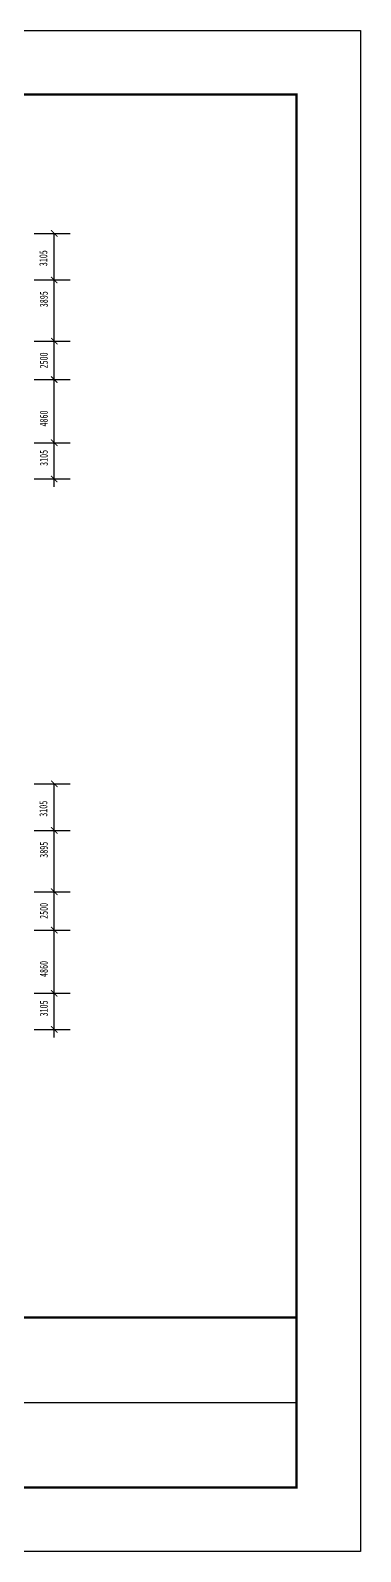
# Model space of a CAD drawing. Extents: x -238 to 1705, y -352 to 810.
# Drawn here: x 900 to 1106, y -352 to 599 of the extents above; entities that cross this region are included whole.
import ezdxf

# ---------------------------------------------------------------- set-up
doc = ezdxf.new("R2010")
doc.units = 0
doc.layers.get('0').update_dxf_attribs({"linetype": 'CONTINUOUS'})
doc.layers.get('DEFPOINTS').update_dxf_attribs({"linetype": 'CONTINUOUS'})
doc.styles.get("Standard").update_dxf_attribs({"font": '', "width": 0.7, "height": 5})
doc.styles.get('Standard').set_extended_font_data('FangSong_GB2312')

# ---------------------------------------------------------------- blocks, each defined once
blk = doc.blocks.new('_ARCHTICK')
at = {"color": 0, "linetype": 'ByBlock', "const_width": 0.15}
blk.add_lwpolyline([(-0.5, -0.5), (0.5, 0.5)], dxfattribs=at)

msp = doc.modelspace()

# ---------------------------------------------------------------- linework, layer by layer
for p, q in [((-237.91, 598.88), (1106.09, 598.88)), ((1106.09, 598.88), (1106.09, -351.52)), ((-137.91, 558.88), (1066.09, 558.88)), ((1066.09, 558.88), (1066.09, -311.52)), ((1066.09, -205.21), (553.06, -205.21)), ((553.06, -258.37), (1066.35, -258.37)), ((1066.09, -311.52), (-137.91, -311.52)), ((1106.09, -351.52), (-237.91, -351.52))]:
    msp.add_line(p, q)
at = {"color": 0, "linetype": 'ByBlock'}
for p, q in [((902.35, 472.07), (924.84, 472.07)), ((914.84, 437.95), (914.84, 472.07)), ((914.84, 399.7), (914.84, 447.95)), ((902.35, 442.95), (924.84, 442.95)), ((914.84, 375.72), (914.84, 409.7)), ((902.35, 404.7), (924.84, 404.7)), ((902.35, 380.72), (924.84, 380.72)), ((914.84, 336.22), (914.84, 385.72)), ((914.84, 341.22), (914.84, 353.03)), ((902.35, 341.22), (924.84, 341.22)), ((914.84, 313.62), (914.84, 341.22)), ((902.35, 318.62), (924.84, 318.62)), ((902.35, 128.14), (924.84, 128.14)), ((914.84, 94.01), (914.84, 128.14)), ((902.35, 99.01), (924.84, 99.01)), ((914.84, 55.76), (914.84, 104.01)), ((902.35, 60.76), (924.84, 60.76)), ((914.84, 31.79), (914.84, 65.76)), ((914.84, -7.72), (914.84, 41.79)), ((902.35, 36.79), (924.84, 36.79)), ((914.84, -2.72), (914.84, 9.1)), ((902.35, -2.72), (924.84, -2.72)), ((914.84, -30.31), (914.84, -2.72)), ((902.35, -25.31), (924.84, -25.31))]:
    msp.add_line(p, q, dxfattribs=at)
at = {"const_width": 1.5}
for points in [[(1066.09, -311.52), (-137.91, -311.52), (-137.91, 558.88), (1066.09, 558.88), (1066.09, -311.52)], [(1066.09, -205.21), (553.06, -205.21), (553.06, -311.52)]]:
    msp.add_lwpolyline(points, dxfattribs=at)
at = {"layer": 'DEFPOINTS', "color": 0, "linetype": 'ByBlock'}
for p in [(914.84, 472.07), (914.84, 442.95), (914.84, 404.7), (914.84, 380.72), (914.84, 341.22), (914.84, 128.14), (914.84, 99.01), (914.84, 60.76), (914.84, 36.79), (914.84, -2.72)]:
    msp.add_point(p, dxfattribs=at)

# ---------------------------------------------------------------- block references
at = {"color": 0, "linetype": 'ByBlock', "xscale": 4, "yscale": 4, "zscale": 4}
for p, rotation in [((914.84, 472.07), 90), ((914.84, 442.95), 270), ((914.84, 442.95), 90), ((914.84, 404.7), 270), ((914.84, 404.7), 90), ((914.84, 380.72), 270), ((914.84, 380.72), 90), ((914.84, 341.22), 270), ((914.84, 341.22), 90), ((914.84, 318.62), 270), ((914.84, 128.14), 90), ((914.84, 99.01), 270), ((914.84, 99.01), 90), ((914.84, 60.76), 90), ((914.84, 60.76), 270), ((914.84, 36.79), 90), ((914.84, 36.79), 270), ((914.84, -2.72), 270), ((914.84, -2.72), 90), ((914.84, -25.31), 270)]:
    msp.add_blockref('_ARCHTICK', p, dxfattribs=dict(at, rotation=rotation))

# ---------------------------------------------------------------- texts
at = {"color": 0, "linetype": 'ByBlock', "char_height": 5, "rotation": 90}
for s, insert, attachment_point in [('3105', (908.04, 451.55), 4), ('3895', (908.34, 430.93), 5), ('2500', (908.34, 392.71), 5), ('\\A1;4860', (908.34, 356.42), 5), ('3105', (908.34, 331.79), 5), ('3105', (908.04, 107.61), 4), ('3895', (908.34, 86.99), 5), ('2500', (908.34, 48.78), 5), ('\\A1;4860', (908.34, 12.49), 5), ('3105', (908.34, -12.14), 5)]:
    msp.add_mtext(s, dxfattribs=dict(at, insert=insert, attachment_point=attachment_point))

doc.saveas('drawing.dxf')
